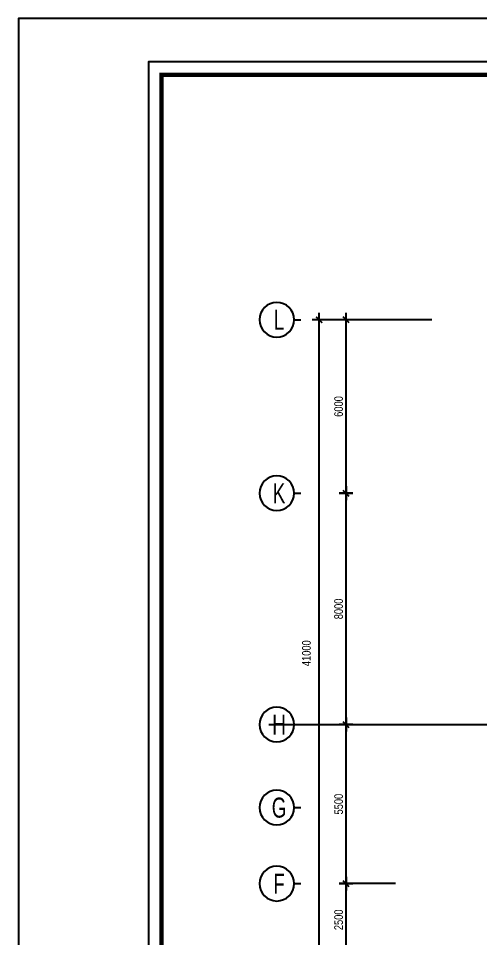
# Model space of a CAD drawing. Header units: metres. Extents: x 352651 to 530851, y -87517 to -24441.
# Drawn here: x 352651 to 368627, y -56260 to -24441 of the extents above; entities that cross this region are included whole.
import ezdxf
from ezdxf.enums import TextEntityAlignment as Align

# ---------------------------------------------------------------- set-up
doc = ezdxf.new("R2010")
doc.units = ezdxf.units.M
doc.header["$LTSCALE"] = 300
doc.header["$MEASUREMENT"] = 0
doc.header["$PDMODE"] = 2
doc.linetypes.add('DASHED2', pattern=[0.375, 0.25, -0.125])
doc.layers.get('0').update_dxf_attribs({"linetype": 'CONTINUOUS'})
doc.layers.get('Defpoints').update_dxf_attribs({"linetype": 'CONTINUOUS'})
for name, color, linetype in [('0-TEXT', 7, 'CONTINUOUS'), ('0-THAY', 7, 'CONTINUOUS'), ('DIM', 1, 'CONTINUOUS'), ('HATCH', 145, 'CONTINUOUS'), ('TEXT', 4, 'CONTINUOUS'), ('THAY', 9, 'CONTINUOUS'), ('TUONG', 7, 'CONTINUOUS')]:
    doc.layers.add(name, color=color, linetype=linetype)
doc.styles.add('CHUKICHTHUOC', font='vnshx.shx', dxfattribs={"width": 0.8, "height": 300, "bigfont": '@extfont2.shx'})
doc.styles.add('CHUTENTRUC', font='VnAvantH.TTF', dxfattribs={"width": 0.8})
doc.dimstyles.new('150', dxfattribs={"dimscale": 150, "dimtxt": 2, "dimasz": 0.1, "dimexe": 1, "dimexo": 0, "dimgap": 0.7, "dimtad": 1, "dimdec": 0, "dimzin": 0, "dimdsep": 46, "dimtxsty": 'CHUKICHTHUOC', "dimblk": 'ARR', "dimcen": 0, "dimdle": 1, "dimclrd": 3, "dimclre": 3, "dimclrt": 3, "dimadec": 0, "dimazin": 0, "dimtfac": 1, "dimtdec": 0, "dimtix": 1, "dimtmove": 2, "dimatfit": 3, "dimldrblk": 'ARR', "dimfxl": 1, "dimtolj": 1, "dimtzin": 0, "dimarcsym": 0})

# ---------------------------------------------------------------- blocks, each defined once
blk = doc.blocks.new('ARR')
at = {"color": 1}
for p, q in [((-16, 0), (16, 0)), ((0, -16), (0, 16))]:
    blk.add_line(p, q, dxfattribs=at)
at = {"color": 3, "const_width": 3.6}
blk.add_lwpolyline([(-7.1, -7.1), (7.1, 7.1)], dxfattribs=at)
blk = doc.blocks.new('*D16')
at = {"layer": 'Defpoints', "color": 0, "ltscale": 1.5, "transparency": 16777216}
for p in [(363975, -34860), (365688, -34860), (364167, -40860)]:
    blk.add_point(p, dxfattribs=at)
at = {"layer": 'DIM', "color": 3, "lineweight": -2, "ltscale": 1.5, "transparency": 16777216}
for p, q in [((365688, -34860), (363825, -34860)), ((363975, -40845), (363975, -34875)), ((364167, -40860), (363825, -40860))]:
    blk.add_line(p, q, dxfattribs=at)
at = {"layer": 'DIM', "color": 3, "lineweight": -2, "ltscale": 1.5, "transparency": 16777216, "xscale": 15, "yscale": 15, "zscale": 15}
for p, rotation in [((363975, -34860), 90), ((363975, -40860), 270)]:
    blk.add_blockref('ARR', p, dxfattribs=dict(at, rotation=rotation))
at = {"layer": 'DIM', "color": 3, "ltscale": 1.5, "transparency": 16777216, "insert": (363720, -37860), "char_height": 300, "attachment_point": 5, "rotation": 90, "style": 'CHUKICHTHUOC'}
blk.add_mtext('\\A1;6000', dxfattribs=at)
blk = doc.blocks.new('*D17')
at = {"layer": 'Defpoints', "color": 0, "ltscale": 1.5, "transparency": 16777216}
for p in [(363045, -34860), (366939, -34860), (366939, -75860)]:
    blk.add_point(p, dxfattribs=at)
at = {"layer": 'DIM', "color": 3, "lineweight": -2, "ltscale": 1.5, "transparency": 16777216}
for p, q in [((366939, -34860), (362895, -34860)), ((363045, -75845), (363045, -34875)), ((366939, -75860), (362895, -75860))]:
    blk.add_line(p, q, dxfattribs=at)
at = {"layer": 'DIM', "color": 3, "lineweight": -2, "ltscale": 1.5, "transparency": 16777216, "xscale": 15, "yscale": 15, "zscale": 15}
for p, rotation in [((363045, -34860), 90), ((363045, -75860), 270)]:
    blk.add_blockref('ARR', p, dxfattribs=dict(at, rotation=rotation))
at = {"layer": 'DIM', "color": 3, "ltscale": 1.5, "transparency": 16777216, "insert": (362608, -46391), "char_height": 300, "attachment_point": 5, "rotation": 90, "style": 'CHUKICHTHUOC'}
blk.add_mtext('\\A1;41000', dxfattribs=at)
blk = doc.blocks.new('*D29')
at = {"layer": 'Defpoints', "color": 0, "ltscale": 1.5, "transparency": 16777216}
for p in [(363975, -40860), (364167, -40860), (364055, -48860)]:
    blk.add_point(p, dxfattribs=at)
at = {"layer": 'DIM', "color": 3, "lineweight": -2, "ltscale": 1.5, "transparency": 16777216}
for p, q in [((364167, -40860), (363825, -40860)), ((363975, -48845), (363975, -40875)), ((364055, -48860), (363825, -48860))]:
    blk.add_line(p, q, dxfattribs=at)
at = {"layer": 'DIM', "color": 3, "lineweight": -2, "ltscale": 1.5, "transparency": 16777216, "xscale": 15, "yscale": 15, "zscale": 15}
for p, rotation in [((363975, -40860), 90), ((363975, -48860), 270)]:
    blk.add_blockref('ARR', p, dxfattribs=dict(at, rotation=rotation))
at = {"layer": 'DIM', "color": 3, "ltscale": 1.5, "transparency": 16777216, "insert": (363720, -44860), "char_height": 300, "attachment_point": 5, "rotation": 90, "style": 'CHUKICHTHUOC'}
blk.add_mtext('\\A1;8000', dxfattribs=at)
blk = doc.blocks.new('*D30')
at = {"layer": 'Defpoints', "color": 0, "ltscale": 1.5, "transparency": 16777216}
for p in [(363975, -54360), (365688, -54360), (365688, -56860)]:
    blk.add_point(p, dxfattribs=at)
at = {"layer": 'DIM', "color": 3, "lineweight": -2, "ltscale": 1.5, "transparency": 16777216}
for p, q in [((365688, -54360), (363825, -54360)), ((363975, -56845), (363975, -54375)), ((365688, -56860), (363825, -56860))]:
    blk.add_line(p, q, dxfattribs=at)
at = {"layer": 'DIM', "color": 3, "lineweight": -2, "ltscale": 1.5, "transparency": 16777216, "xscale": 15, "yscale": 15, "zscale": 15}
for p, rotation in [((363975, -54360), 90), ((363975, -56860), 270)]:
    blk.add_blockref('ARR', p, dxfattribs=dict(at, rotation=rotation))
at = {"layer": 'DIM', "color": 3, "ltscale": 1.5, "transparency": 16777216, "insert": (363720, -55610), "char_height": 300, "attachment_point": 5, "rotation": 90, "style": 'CHUKICHTHUOC'}
blk.add_mtext('\\A1;2500', dxfattribs=at)
blk = doc.blocks.new('*D31')
at = {"layer": 'Defpoints', "color": 0, "ltscale": 1.5, "transparency": 16777216}
for p in [(363975, -48860), (364055, -48860), (365688, -54360)]:
    blk.add_point(p, dxfattribs=at)
at = {"layer": 'DIM', "color": 3, "lineweight": -2, "ltscale": 1.5, "transparency": 16777216}
for p, q in [((364055, -48860), (363825, -48860)), ((363975, -54345), (363975, -48875)), ((365688, -54360), (363825, -54360))]:
    blk.add_line(p, q, dxfattribs=at)
at = {"layer": 'DIM', "color": 3, "lineweight": -2, "ltscale": 1.5, "transparency": 16777216, "xscale": 15, "yscale": 15, "zscale": 15}
for p, rotation in [((363975, -48860), 90), ((363975, -54360), 270)]:
    blk.add_blockref('ARR', p, dxfattribs=dict(at, rotation=rotation))
at = {"layer": 'DIM', "color": 3, "ltscale": 1.5, "transparency": 16777216, "insert": (363720, -51610), "char_height": 300, "attachment_point": 5, "rotation": 90, "style": 'CHUKICHTHUOC'}
blk.add_mtext('\\A1;5500', dxfattribs=at)
blk = doc.blocks.new('TENTRUC')
at = {"layer": '0-THAY'}
blk.add_line((0, -1.4), (0, -0.4), dxfattribs=at)
blk.add_circle((0, -4), 2.6, dxfattribs=at)
at = {"layer": '0-TEXT', "style": 'CHUTENTRUC', "width": 0.7}
blk.add_attdef('E5', text='', height=3, dxfattribs=at).set_placement((0, -4), align=Align.MIDDLE_CENTER)

msp = doc.modelspace()

# ---------------------------------------------------------------- linework, layer by layer
for points, const_width in [([(357600.9, -85490.5), (441750.9, -87440.5), (439800.9, -26390.5), (357600.9, -26390.5)], 150), ([(357600.9, -85490.5), (439800.9, -85490.5), (439800.9, -26390.5), (357600.9, -26390.5)], 51.9)]:
    msp.add_lwpolyline(points, close=True, dxfattribs=dict(const_width=const_width))
at = {"layer": 'Defpoints'}
msp.add_line((361309.9, -48859.6), (399632.5, -48859.6), dxfattribs=at)
at = {"layer": 'Defpoints', "linetype": 'DASHED2'}
msp.add_lwpolyline([(352650.9, -87440.5), (441750.9, -87440.5), (441750.9, -24440.5), (352650.9, -24440.5)], close=True, dxfattribs=at)
msp.add_lwpolyline([(352650.9, -87440.5), (441750.9, -87440.5), (441750.9, -24440.5), (352650.9, -24440.5)], close=True, dxfattribs=at)
at = {"layer": 'HATCH', "linetype": 'ByBlock'}
msp.add_lwpolyline([(357150.9, -85940.5), (440250.9, -85940.5), (440250.9, -25940.5), (357150.9, -25940.5)], close=True, dxfattribs=at)
at = {"layer": 'THAY', "linetype": 'ByBlock'}
msp.add_lwpolyline([(357150.9, -85940.5), (440250.9, -85940.5), (440250.9, -25940.5), (357150.9, -25940.5)], close=True, dxfattribs=at)
at = {"layer": 'TUONG'}
msp.add_lwpolyline([(352650.9, -87440.5), (441750.9, -87440.5), (441750.9, -24440.5), (352650.9, -24440.5)], close=True, dxfattribs=at)

# ---------------------------------------------------------------- block references
at = {"layer": 'TEXT'}
ref = msp.add_blockref('TENTRUC', (362504.8, -34859.6), dxfattribs=dict(at, xscale=-230.7692307692487, yscale=230.7692307692487, zscale=230.7692307692917, rotation=270))
ref.add_attrib('E5', 'l', dxfattribs={"layer": '0-TEXT', "height": 692.3, "style": 'CHUTENTRUC', "width": 0.7}).set_placement((361660.5, -34859.6), align=Align.MIDDLE_CENTER)
ref = msp.add_blockref('TENTRUC', (362504.8, -40859.6), dxfattribs=dict(at, xscale=-230.7692307692487, yscale=230.7692307692487, zscale=230.7692307692917, rotation=270))
ref.add_attrib('E5', 'k', dxfattribs={"layer": '0-TEXT', "height": 692.3, "style": 'CHUTENTRUC', "width": 0.7}).set_placement((361660.5, -40859.6), align=Align.MIDDLE_CENTER)
ref = msp.add_blockref('TENTRUC', (362504.8, -48859.6), dxfattribs=dict(at, xscale=-230.7692307692487, yscale=230.7692307692487, zscale=230.7692307692917, rotation=270))
ref.add_attrib('E5', 'h', dxfattribs={"layer": '0-TEXT', "height": 692.3, "style": 'CHUTENTRUC', "width": 0.7}).set_placement((361660.5, -48859.6), align=Align.MIDDLE_CENTER)
ref = msp.add_blockref('TENTRUC', (362504.8, -51729.6), dxfattribs=dict(at, xscale=-230.7692307692487, yscale=230.7692307692487, zscale=230.7692307692917, rotation=270))
ref.add_attrib('E5', 'g', dxfattribs={"layer": '0-TEXT', "height": 692.3, "style": 'CHUTENTRUC', "width": 0.7}).set_placement((361660.5, -51729.6), align=Align.MIDDLE_CENTER)
ref = msp.add_blockref('TENTRUC', (362504.8, -54359.6), dxfattribs=dict(at, xscale=-230.7692307692487, yscale=230.7692307692487, zscale=230.7692307692917, rotation=270))
ref.add_attrib('E5', 'f', dxfattribs={"layer": '0-TEXT', "height": 692.3, "style": 'CHUTENTRUC', "width": 0.7}).set_placement((361660.5, -54359.6), align=Align.MIDDLE_CENTER)

# ---------------------------------------------------------------- dimensions: what is measured, and where the dimension line sits
at = {"layer": 'DIM'}
dim = msp.add_linear_dim(base=(363045.3, -34859.6), p1=(366939.1, -75859.6), p2=(366939.1, -34859.6), angle=90, dimstyle='150', dxfattribs=at)
dim.commit()
dim.dimension.update_dxf_attribs({"geometry": '*D17', "text_midpoint": (362607.8, -46391.3), "dimtype": 128})
for base, p1, p2, picture, middle in [((363975.4, -34859.6), (364166.6, -40859.6), (365688.3, -34859.6), '*D16', (363720.4, -37859.6)), ((363975.4, -40859.6), (364055, -48859.6), (364166.6, -40859.6), '*D29', (363720.4, -44859.6)), ((363975.4, -48859.6), (365688.3, -54359.6), (364055, -48859.6), '*D31', (363720.4, -51609.6)), ((363975.4, -54359.6), (365688.3, -56859.6), (365688.3, -54359.6), '*D30', (363720.4, -55609.6))]:
    dim = msp.add_linear_dim(base=base, p1=p1, p2=p2, angle=90, dimstyle='150', dxfattribs=at)
    dim.commit()
    dim.dimension.update_dxf_attribs({"geometry": picture, "text_midpoint": middle})

doc.saveas('drawing.dxf')
